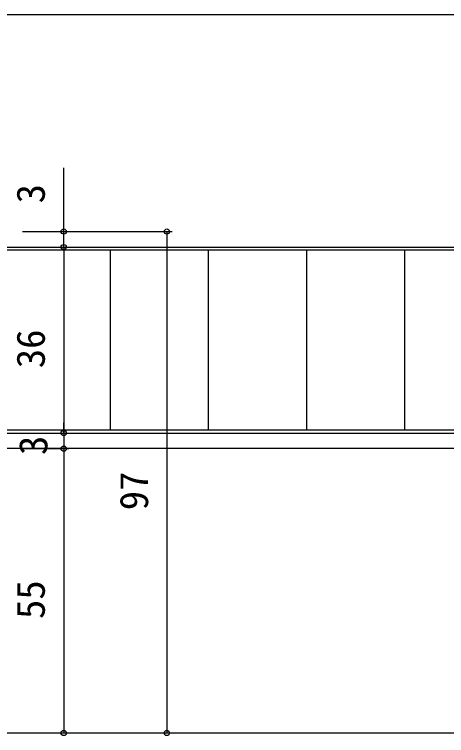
# Model space of a CAD drawing. Units: millimetres, scale not verified. Extents: x -437 to 438, y -281 to 279.
# Drawn here: x 1.1 to 84.7, y -181.6 to -42.1 of the extents above; entities that cross this region are included whole.
import ezdxf
from ezdxf.enums import TextEntityAlignment as Align

# ---------------------------------------------------------------- set-up
doc = ezdxf.new("R2010")
doc.units = ezdxf.units.MM
doc.header["$LTSCALE"] = 2
for name, color, linetype in [('0-4_YKK_12', 2, 'Continuous'), ('0-5_YKK_13', 4, 'Continuous'), ('0-7_YKK_D', 6, 'Continuous')]:
    doc.layers.add(name, color=color, linetype=linetype)
doc.styles.add('ＭＳ ゴシック', font='')
doc.styles.get('ＭＳ ゴシック').set_extended_font_data('MS Gothic')

msp = doc.modelspace()

# ---------------------------------------------------------------- linework, layer by layer
at = {"layer": '0-4_YKK_12'}
for p, q in [((128.195, -126.1), (-32.405, -126.1)), ((-32.405, -181.1), (128.195, -181.1))]:
    msp.add_line(p, q, dxfattribs=at)
at = {"layer": '0-5_YKK_13'}
for p, q in [((128.195, -87.7), (-41.205, -87.7)), ((-40.805, -87.1), (128.195, -87.1)), ((19.595, -87.7), (19.595, -122.5)), ((38.595, -87.7), (38.595, -122.5)), ((57.595, -87.7), (57.595, -122.5)), ((76.595, -87.7), (76.595, -122.5)), ((128.195, -122.5), (-41.205, -122.5)), ((-40.805, -123.1), (128.195, -123.1))]:
    msp.add_line(p, q, dxfattribs=at)
at = {"layer": '0-7_YKK_D'}
for p, q in [((-41.805, -42.1), (301.195, -42.1)), ((10.595, -84.1), (10.595, -71.753)), ((2.595, -84.1), (11.595, -84.1)), ((2.595, -84.1), (31.595, -84.1)), ((10.595, -87.1), (10.595, -84.1)), ((30.595, -84.1), (30.595, -181.1)), ((2.595, -87.1), (11.595, -87.1)), ((2.595, -87.1), (11.595, -87.1)), ((10.595, -87.1), (10.595, -123.1)), ((10.595, -87.1), (10.595, -89.1)), ((10.595, -123.1), (10.595, -121.1)), ((2.595, -123.1), (11.595, -123.1)), ((2.595, -123.1), (11.595, -123.1)), ((10.595, -123.1), (10.595, -126.1)), ((2.595, -126.1), (11.595, -126.1)), ((2.595, -126.1), (11.595, -126.1)), ((10.595, -126.1), (10.595, -128.1)), ((10.595, -126.1), (10.595, -181.1)), ((2.595, -181.1), (11.595, -181.1)), ((2.595, -181.1), (31.595, -181.1))]:
    msp.add_line(p, q, dxfattribs=at)
for centre in [(10.595, -84.1), (30.595, -84.1), (10.595, -87.1), (10.595, -87.1), (10.595, -123.1), (10.595, -123.1), (10.595, -126.1), (10.595, -126.1), (10.595, -181.1), (30.595, -181.1)]:
    msp.add_circle(centre, 0.5, dxfattribs=at)

# ---------------------------------------------------------------- texts
at = {"layer": '0-7_YKK_D', "style": 'ＭＳ ゴシック'}
for s, p in [('3', (8.595, -78.654)), ('36', (8.595, -110.533)), ('3', (9.095, -127.327)), ('97', (28.595, -138.012)), ('55', (8.595, -159.055))]:
    msp.add_text(s, height=5.499, rotation=90, dxfattribs=at).set_placement(p, align=Align.BOTTOM_LEFT)

doc.saveas('drawing.dxf')
